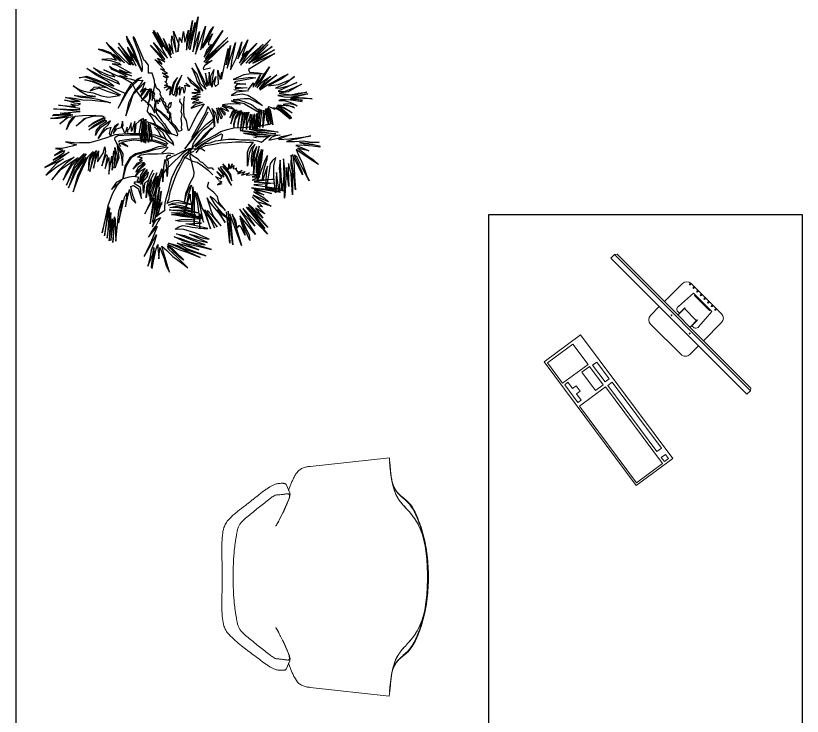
# Model space of a CAD drawing. Header units: inches. Extents: x 327481 to 195042051, y -335014 to 44773228.
# Drawn here: x 380376.9 to 380452.2, y -316703 to -316635.9 of the extents above; entities that cross this region are included whole.
import ezdxf

# ---------------------------------------------------------------- set-up
doc = ezdxf.new("R2010")
doc.units = ezdxf.units.IN
doc.header["$MEASUREMENT"] = 0
doc.layers.add('furniture', color=251, linetype='Continuous', lineweight=13)
doc.layers.add('WALL', color=12, linetype='Continuous', lineweight=30)
doc.layers.add('SITE', color=85, linetype='Continuous')

# ---------------------------------------------------------------- blocks, each defined once
blk = doc.blocks.new('A1')
at = {"layer": 'SITE'}
for p, q in [((1141.83, 107.87), (1150.1, 140.59)), ((1150.1, 140.59), (1144.97, 105.96)), ((1138.73, 107.64), (1144.75, 136.95)), ((1144.75, 136.95), (1140.77, 109.23)), ((1140.77, 109.23), (1147.29, 135.1)), ((1147.29, 135.1), (1141.83, 107.87)), ((1119.84, 99.9), (1105.32, 125.5)), ((1105.32, 125.5), (1115.15, 110.5)), ((1115.15, 110.5), (1106.14, 127.23)), ((1106.14, 127.23), (1119.32, 106.93)), ((1119.32, 106.93), (1109.58, 125.28)), ((1109.58, 125.28), (1123.69, 99.96)), ((1127.91, 112.02), (1125.98, 126.35)), ((1125.98, 126.35), (1131.12, 113.16)), ((1134.14, 115.25), (1135.76, 126.08)), ((1135.76, 126.08), (1136.93, 115.52)), ((1136.93, 115.52), (1140.52, 127.35)), ((1140.52, 127.35), (1138.52, 113.49)), ((1144.97, 105.96), (1151.4, 126.02)), ((1147.47, 103.81), (1157.58, 131.4)), ((1151.4, 126.02), (1147.47, 103.81)), ((1157.58, 131.4), (1152.6, 108.1)), ((1152.6, 108.1), (1161.94, 126.89)), ((1165.48, 130.75), (1154.33, 109.72)), ((1156.02, 100.93), (1174.55, 127.19)), ((1174.55, 127.19), (1157.01, 98.97)), ((1161.94, 126.89), (1165.48, 130.75)), ((1123.69, 99.96), (1115.91, 119.3)), ((1115.91, 119.3), (1123.49, 103.36)), ((1123.78, 115.89), (1124.22, 121.97)), ((1124.22, 121.97), (1128.39, 105.83)), ((1130.24, 105.91), (1131.66, 120.14)), ((1131.66, 120.14), (1134.14, 115.25)), ((1154.33, 109.72), (1164.33, 123.84)), ((1179.53, 120.15), (1155.73, 96.06)), ((1155.73, 96.06), (1179.73, 116.75)), ((1157.01, 98.97), (1179.53, 120.15)), ((1179.73, 116.75), (1157.47, 95.24)), ((1164.33, 123.84), (1160.54, 115.41)), ((1117.19, 96.08), (1103.04, 112.64)), ((1103.04, 112.64), (1117.26, 98.47)), ((1117.26, 98.47), (1105.99, 115.34)), ((1105.99, 115.34), (1119.84, 99.9)), ((1123.49, 103.36), (1121.71, 114)), ((1121.71, 114), (1125.45, 104.35)), ((1125.45, 104.35), (1123.78, 115.89)), ((1128.39, 105.83), (1127.91, 112.02)), ((1131.12, 113.16), (1130.24, 105.91)), ((1138.52, 113.49), (1138.73, 107.64)), ((1163.34, 113.23), (1158.72, 107.96)), ((1160.54, 115.41), (1160.55, 112.95)), ((1160.55, 112.95), (1163.34, 113.23)), ((1158.72, 107.96), (1156.02, 100.93)), ((1117.11, 88.23), (1107.44, 98.57)), ((1107.44, 98.57), (1114.75, 93.97)), ((1114.75, 93.97), (1110, 99.79)), ((1110, 99.79), (1117.19, 96.08)), ((1164.19, 97.49), (1156.5, 92.29)), ((1157.47, 95.24), (1164.19, 97.49)), ((1119.95, 84.61), (1113.1, 89.37)), ((1113.1, 89.37), (1117.11, 88.23)), ((1156.5, 92.29), (1155, 90.02)), ((1155, 90.02), (1155.46, 88.74)), ((1155.46, 88.74), (1162.4, 90.35)), ((1120.82, 81.01), (1114.56, 85.26)), ((1114.56, 85.26), (1119.95, 84.61)), ((1119.59, 79.85), (1115.71, 82.07)), ((1115.71, 82.07), (1120.82, 81.01)), ((1118.74, 76.46), (1119.59, 79.85)), ((1116.69, 70.38), (1120.42, 72.32)), ((1122.09, 71.69), (1116.69, 70.38)), ((1116.97, 72.74), (1119.98, 74.12)), ((1120.42, 72.32), (1116.97, 72.74)), ((1119.98, 74.12), (1117.23, 76.64)), ((1117.23, 76.64), (1118.74, 76.46)), ((1118.58, 67.96), (1122.09, 71.69)), ((1123.36, 71.31), (1118.58, 67.96)), ((1180.32, -10.5), (1180.61, -4.68)), ((1180.61, -4.68), (1181.39, -9.73)), ((1181.39, -9.73), (1183.67, -4.66)), ((1183.67, -4.66), (1182.92, -8.81)), ((1182.92, -8.81), (1185.36, -6.34)), ((1185.36, -6.34), (1184.61, -9.57)), ((1184.61, -9.57), (1188.29, -8.94)), ((1188.29, -8.94), (1187.22, -10.02)), ((1187.22, -10.02), (1189.37, -12.77)), ((1189.37, -12.77), (1193.5, -11.06)), ((1193.5, -11.06), (1189.53, -14.45)), ((1189.53, -14.45), (1196.73, -12.12)), ((1196.73, -12.12), (1192.91, -15.97)), ((1192.91, -15.97), (1200.87, -13.49)), ((1200.87, -13.49), (1197.51, -15.95)), ((1197.51, -15.95), (1211.61, -14.67)), ((1211.61, -14.67), (1203.49, -17.62)), ((1203.49, -17.62), (1211, -17.43)), ((1211, -17.43), (1203.65, -20.84)), ((1203.65, -20.84), (1225.42, -19.83)), ((1225.42, -19.83), (1205.5, -22.36)), ((1205.5, -22.36), (1225.74, -23.82)), ((1231.38, -32.76), (1202.73, -28.35)), ((1202.73, -28.35), (1222.77, -34.08)), ((1225.74, -23.82), (1205.05, -25.28)), ((1205.05, -25.28), (1234.17, -29.52)), ((1222.77, -34.08), (1205.54, -30.27)), ((1205.54, -30.27), (1215.03, -35.4)), ((1210.92, -29.18), (1231.38, -32.76)), ((1235.03, -31.24), (1210.92, -29.18)), ((1234.17, -29.52), (1216.29, -28.08)), ((1216.29, -28.08), (1235.03, -31.24)), ((1203.41, -37.17), (1213.77, -47.03)), ((1208.59, -42.32), (1203.41, -37.17)), ((1219.78, -42.27), (1204.48, -35.66)), ((1204.48, -35.66), (1209.66, -39.09)), ((1215.03, -35.4), (1205.11, -32.43)), ((1205.11, -32.43), (1215.25, -38.2)), ((1215.25, -38.2), (1219.78, -42.27)), ((1199.56, -44.94), (1219, -67.68)), ((1204.3, -48.36), (1199.56, -44.94)), ((1213.77, -47.03), (1208.38, -45.98)), ((1208.38, -45.98), (1215.94, -53.91)), ((1222.16, -46.36), (1208.59, -42.32)), ((1209.66, -39.09), (1222.16, -46.36)), ((1181.59, -82.9), (1178.27, -52.12)), ((1184.39, -84.82), (1179.98, -51.26)), ((1179.98, -51.26), (1181.59, -82.9)), ((1193.01, -85.22), (1181.5, -54.05)), ((1181.5, -54.05), (1184.39, -84.82)), ((1206.29, -66.22), (1191.17, -49.49)), ((1191.17, -49.49), (1206.75, -74.4)), ((1218.59, -74.14), (1194.4, -48.83)), ((1194.4, -48.83), (1206.29, -66.22)), ((1215.99, -68.55), (1197.84, -47.53)), ((1197.84, -47.53), (1218.59, -74.14)), ((1219, -67.68), (1199.56, -47.52)), ((1199.56, -47.52), (1215.99, -68.55)), ((1214.02, -58.44), (1204.3, -48.36)), ((1215.94, -53.91), (1206.89, -48.35)), ((1206.89, -48.35), (1214.02, -58.44)), ((1183.65, -54.47), (1193.01, -85.22)), ((1187.55, -60.91), (1183.65, -54.47)), ((1188.86, -67.8), (1187.55, -60.91)), ((1206.75, -74.4), (1191.41, -56.16)), ((1191.41, -56.16), (1200.51, -75.07)), ((1201.39, -80.23), (1191.63, -58.53)), ((1191.63, -58.53), (1196.63, -75.09)), ((1190.36, -65.42), (1188.86, -67.8)), ((1192.3, -66.92), (1190.36, -65.42)), ((1196.63, -75.09), (1192.3, -66.92)), ((1200.51, -75.07), (1201.39, -80.23))]:
    blk.add_line(p, q, dxfattribs=at)
for points in [[(1094.09, 80.76), (1083.37, 73.43), (1077.83, 64.11), (1071.07, 50.37), (1076.67, 60.18), (1080.74, 67.14), (1084.96, 72.56), (1090.66, 77.62), (1095.46, 78.05), (1093.03, 73.44), (1086.73, 66.24), (1081.53, 55.53), (1078.63, 42.84), (1082.93, 54.51), (1085.95, 63.97), (1090.98, 69.11), (1097.42, 76.12), (1095.28, 69.61), (1092.87, 66.51), (1098.44, 70.58), (1094.62, 65.62), (1093.09, 61.41), (1099.28, 69.12), (1101.43, 68.69), (1096.41, 60.83), (1093.77, 57.26), (1099.89, 62.95), (1102.41, 69.76), (1102.13, 60.48), (1100.63, 53.71), (1103.13, 60.35), (1103.9, 66.69), (1103.89, 69.41), (1104.74, 65.24), (1104.71, 57.96), (1105.6, 65.3), (1107.37, 72.88), (1106.93, 77.67), (1104.78, 85.05), (1101.02, 84.83), (1101.07, 92.82), (1098.01, 97.2), (1096.76, 97.36), (1087.37, 120.04), (1086.04, 121.26), (1086.14, 119.45), (1087.92, 114.17), (1092.1, 104.15), (1094.32, 96.39), (1094.98, 91.34), (1095.05, 87.64), (1092.67, 92.36), (1089.57, 99.92), (1086.74, 107.87), (1083.64, 113.74), (1079.53, 121.63), (1079.89, 118.52), (1080.74, 115.88), (1083, 111.91), (1085.78, 106.93), (1087.47, 102.6), (1089.94, 97.76), (1084.3, 105.21), (1081.79, 108.89), (1080.3, 110.55), (1080.79, 108.49), (1082.59, 105.94), (1086.03, 101.2), (1090.08, 95.42), (1093.48, 88.57), (1094.56, 86.22)], [(1165.54, 88.43), (1163.03, 72.8), (1164.05, 71.14), (1164.94, 75.94), (1167.49, 81.76), (1165.97, 74.28), (1167.19, 71.68), (1170.28, 74.37), (1169.78, 87.92), (1172.04, 78.75), (1173.52, 85.93), (1173.28, 78.91), (1179.75, 109.39), (1177.77, 93.08), (1182.24, 112.15), (1178.91, 89.87), (1187.21, 115.23), (1183.08, 96.42), (1182.09, 88.26), (1187.76, 99.53), (1193.44, 116), (1189.53, 99), (1199.22, 118.06), (1193.6, 102.19), (1198.8, 107.07), (1193.72, 100.64), (1190.87, 94.86), (1198.2, 104.69), (1208.29, 114.5), (1199.04, 103.98), (1192.16, 92.86), (1202.29, 102.97), (1208.13, 108.08), (1214.34, 113.77), (1204.44, 103.01), (1197.29, 94.69), (1209.79, 106.66), (1221.62, 118.09), (1208.22, 103.78), (1200.35, 94.62), (1219.18, 113.18), (1206.83, 99.96), (1223.26, 111.45), (1213.09, 103.5), (1200.12, 95.26), (1225.62, 108.1), (1204.36, 94.75), (1226.08, 104.37), (1199.92, 88.54), (1200.84, 85.98), (1209.34, 85.25), (1217.16, 83.99), (1202.47, 84.25), (1195.29, 83.28), (1184.92, 78.72), (1201.76, 80.96), (1207.2, 80.3), (1187.76, 76.84), (1185.76, 75.55), (1197.25, 74.15), (1188.64, 73.97), (1186.46, 71.17), (1198.62, 70.31), (1186.88, 69.59)], [(1088.93, 91.87), (1081.59, 106.96), (1085.25, 97.56), (1071.4, 114.75), (1086.43, 92.83), (1071.11, 110.63), (1083.87, 93.36), (1081.91, 93.38), (1059.45, 115.33), (1063.56, 109.59), (1077.33, 95.25), (1066.54, 103.55), (1073.34, 96.61), (1064.11, 105.15), (1055.73, 108.14), (1051.43, 108.66), (1063.98, 104.08), (1069.52, 97.51), (1064.24, 99.03), (1054.99, 98.4), (1063.6, 97.36), (1072.03, 94.8), (1074.21, 93.01), (1069.53, 94.02), (1065.17, 94.11), (1069.83, 92.89), (1083.95, 85.06), (1079.22, 85.63), (1072.53, 88.19), (1078.87, 84.58), (1084.28, 82.4), (1079.11, 83.7), (1077.01, 84.6), (1070.04, 87.66), (1064.78, 89.86), (1062.79, 91.66), (1064.75, 89.02), (1067.15, 87.94), (1077.12, 83.36), (1079.6, 81.82), (1079.65, 81.17), (1076.42, 81.36), (1073.01, 82.17), (1071.7, 82.07), (1078.66, 79.99), (1083.12, 79.31), (1088.34, 77.84), (1091.1, 79.71), (1093.99, 80.52)], [(1165.58, 88.73), (1162.32, 82.08), (1162.11, 75.36), (1162.42, 72.87), (1160.94, 85.93), (1160.57, 72.79), (1157.43, 84.82), (1158.61, 71.8), (1153.28, 83.49), (1147.31, 94.94), (1151.74, 83.37), (1157.68, 69.16), (1152.48, 74.39), (1149.35, 83.96), (1143.97, 90.14), (1147.58, 82.03), (1149.38, 76.6), (1152.38, 71.03), (1154.66, 67.07), (1145.87, 75.5), (1139.81, 81.14), (1142.58, 76.2), (1147.92, 72.18), (1152.17, 66.76), (1146.65, 69.27), (1152.06, 65.85), (1144.05, 65.6), (1152.18, 64.31), (1144.48, 61.56), (1152.15, 61.55), (1148.87, 59.8), (1143.32, 59.56), (1150.87, 58.64), (1146.35, 56.74), (1144.65, 55.41), (1151.56, 56.72), (1154.25, 56.08), (1147.53, 53.84), (1143.42, 50.35), (1149.84, 52.64), (1156.22, 54.62), (1152.53, 49.55), (1149.86, 45.28), (1146.33, 38.96), (1143.89, 34.04), (1141.01, 27.96)], [(1079.22, 64.45), (1065.37, 70.37), (1055.75, 74.92), (1038.54, 81.08), (1032.7, 80.44), (1040.02, 82.09), (1048.79, 78.99), (1059.3, 74.83), (1066.78, 72.23), (1059.96, 77.46), (1049.46, 83.14), (1040.09, 89.7), (1047.1, 85.97), (1055.34, 81.24), (1065.85, 77.08), (1072.45, 74.25), (1070.88, 76.64), (1062.56, 80.7), (1054.49, 84.05), (1046.96, 90.39), (1052.81, 86.97), (1061.03, 83.43), (1067.9, 81.4), (1064.25, 84.9), (1056.88, 88.33), (1070.4, 82.46), (1076.08, 80.41), (1083.53, 76.12), (1085.56, 73.33), (1088.06, 68.79), (1094.35, 60.58), (1102.01, 53.89)], [(1199.58, 68.5), (1204.81, 75.39), (1204.6, 71.03), (1209.43, 79.84), (1211.74, 83.33), (1208.21, 74.98), (1206.84, 71.38), (1220.56, 91.34), (1208.31, 70.57), (1214.77, 77.31), (1221.94, 82.08), (1215.24, 76), (1210.4, 69.69), (1218.48, 76.86), (1227.74, 83.26), (1220.03, 76.67), (1211.98, 69.81), (1211.21, 68.65), (1218.69, 73.39), (1224.71, 76.42), (1234.5, 82.12), (1239.13, 84.07), (1232.23, 78.95), (1226.22, 75.92), (1219.81, 72.31), (1229.39, 73.65), (1241.31, 78.79), (1245.44, 81.73), (1236.38, 74.37), (1226.47, 70.25), (1231.84, 70.53), (1240.6, 72.92), (1247.54, 75.84), (1229.22, 67.09), (1235.48, 66.96), (1245.36, 70.77), (1252.34, 74), (1239.19, 66.5), (1230.23, 65.09), (1241.67, 63.69), (1249.08, 65.3), (1257.66, 66.14), (1246, 63.17), (1229, 62.73), (1235.47, 61.67), (1238.24, 61.33), (1242.35, 61.56), (1249.03, 62.74), (1256.6, 64.54), (1258.66, 64.38), (1253.63, 63.27), (1248.47, 61.9), (1242.01, 60.96), (1249.91, 61), (1255.2, 60.54), (1260.92, 59.84), (1262.71, 59.62), (1254.39, 59.82), (1247.46, 60.3), (1241.63, 60.1), (1247.25, 59.33), (1253.21, 58.33), (1245.13, 59.04), (1241.18, 59.34), (1246.73, 58.03), (1252.85, 56.83), (1246.22, 57.55), (1241.57, 58.12), (1236.39, 58.75), (1231.39, 58.72), (1230.02, 57.89), (1236.08, 57.7), (1240.63, 56.33), (1243.12, 55.21), (1246.22, 53.83), (1248.06, 52.52), (1244.07, 54), (1239.8, 54.71), (1235.95, 54.45), (1234.08, 53.95), (1238.27, 53.35), (1240.73, 52.69), (1243.54, 51.89), (1245.32, 50.86), (1240.77, 52.23), (1237.19, 52.67), (1232.43, 53.06), (1229.19, 53.28), (1228.43, 53.01), (1231.81, 52.41), (1235.33, 50.81), (1237.12, 49.86), (1238.43, 48.71), (1239.99, 48.06)], [(1102.36, 34.72), (1103.96, 26.04), (1104.5, 19.61), (1103.05, 25.09), (1101.18, 35.93), (1100.34, 33.38), (1102.01, 23.09), (1101.18, 16.3), (1100.01, 24.13), (1098.79, 35.95), (1098.68, 39.41), (1097.81, 27.85), (1098.81, 22.95), (1098.21, 15.87), (1097.69, 24.68), (1097.25, 38.53), (1095.64, 40.58), (1096.55, 32.78), (1096.38, 24.84), (1096.96, 16.55), (1094.99, 19.97), (1095.89, 25.16), (1095.32, 37.96), (1094.18, 28.56), (1094.09, 16.9), (1092.35, 26.66), (1094.47, 39.66), (1091.5, 37.1), (1088.54, 34.55), (1088, 27.98), (1087.46, 23.54), (1087.55, 37.32), (1084.21, 27.38), (1083.92, 35.9), (1082.15, 30.02), (1080.35, 28.38), (1080.36, 26.26), (1079.95, 31.61), (1078.92, 27.49), (1077.62, 25.53), (1075.61, 30.81), (1076.25, 33.92), (1075.62, 37.44), (1073.78, 31.04), (1069.34, 29.46), (1067.74, 27.26), (1066.44, 25.3), (1068.51, 31.41), (1071.57, 34.75), (1068.04, 32.44), (1064.87, 27.24), (1063.53, 23.17), (1062.77, 25.3), (1064.09, 30.56), (1064.19, 31.39), (1059.95, 30.04), (1057.69, 28.12), (1054.57, 24.77), (1051.33, 20.42), (1057.82, 30.64), (1061.28, 33.94), (1063.6, 37.73), (1057.69, 33.7), (1053.23, 30.52), (1050.86, 27.76), (1048.65, 23.46), (1049.96, 28.72), (1053.95, 33.65), (1059.87, 37.67), (1058.74, 38.15), (1051.47, 34.12), (1042.39, 29.13), (1047.3, 33.27), (1054.42, 37.49), (1057.8, 38.77), (1058.21, 40.75), (1048.67, 36.16), (1041.77, 32.42), (1047.37, 36.65), (1057.6, 41.34), (1055.72, 42.58), (1046.56, 42.51), (1038.8, 40.07), (1029.75, 32.53), (1037.78, 40.02), (1049, 43.06), (1036.08, 42.77), (1028.53, 41.99), (1023.56, 35.99), (1020.04, 29.31), (1022.77, 36.43), (1027.15, 41.82), (1021.83, 41.28), (1013.61, 35), (1021.18, 41.53), (1011.88, 40.29), (1004.41, 40.18), (1026.56, 43.93), (1006.41, 42.65), (1007.61, 44.2), (1024.28, 44.71), (1013.87, 45.47), (1033.73, 47.12), (1007.28, 49.83), (1032.95, 49.08), (1033.43, 50.2), (1012.11, 53.3), (1029.22, 51.9), (1025.97, 52.97), (1024.42, 54.18), (1031.26, 53.35), (1033.97, 54.71), (1027.96, 55.44), (1021.78, 57.55), (1018.14, 58.33), (1025.66, 57.41), (1030.71, 57.14), (1033.76, 57.11), (1026.53, 59), (1019.3, 60.9), (1024.85, 60.56), (1029.34, 59.85), (1036.32, 58.66), (1045.44, 58.4), (1053.94, 57.19), (1060.14, 56.61), (1063.58, 55.68), (1051.59, 58.83), (1043.3, 60.35), (1034.58, 61.07), (1028.02, 62.89), (1036.06, 62.08), (1042.96, 61.74), (1048.93, 62.03), (1040.58, 63.05), (1034.22, 66.53), (1026.65, 72.54), (1033.26, 68.34), (1037.35, 67.17), (1042.14, 66.08), (1046.48, 65.55), (1054.77, 62.68), (1061.71, 61.16), (1072.41, 62.74), (1059.58, 67.34), (1052.47, 70.24), (1047.91, 68.93), (1043.3, 67.29), (1047.34, 71.2), (1055.33, 71.42), (1059.34, 70.93), (1052.21, 73.66), (1045.77, 76.48), (1038.21, 78.41), (1046.86, 77.02), (1058.1, 71.93), (1073.51, 63.45)], [(1137.32, 69.4), (1136.37, 65.15), (1135.28, 70.52), (1133.53, 70.51), (1131.75, 63.09), (1132.05, 69.16), (1131.94, 71.8), (1129.82, 68.78), (1129.22, 63.83), (1128.12, 62), (1129.86, 72.7), (1132.26, 78.09), (1133.97, 83.12), (1128.86, 73.48), (1126.05, 62.91), (1124.48, 64.41), (1126.52, 73.98), (1129.94, 80.55), (1125.87, 75.81), (1122.15, 63.16), (1123.36, 71.31)], [(1122.69, 56.11), (1121.27, 54.36), (1120.65, 52.62), (1119.86, 51.1), (1118.55, 51.97), (1118.12, 55.05), (1117.44, 56.14), (1115.75, 57.16), (1116.09, 59.13), (1114.29, 60.97), (1112.82, 63.77), (1113.06, 65.76), (1112.08, 67.7), (1109.16, 70.27), (1107.83, 74.27)], [(1137.8, 69.73), (1137, 73.2), (1142.03, 71.67), (1138.09, 74.6)], [(1102.23, 53.87), (1104.17, 51.69), (1105.93, 48.04), (1106.98, 45.8), (1107.24, 45.77), (1107.57, 46.34), (1107.87, 48.07), (1107.05, 50.02), (1107.45, 53.32), (1107.94, 56.61), (1107.33, 57.39), (1107.3, 59.33), (1106.32, 59.98), (1106.62, 62.41), (1107.16, 63.93)], [(1107.28, 63.94), (1106.57, 66.45)], [(1185.56, 68.83), (1193.12, 67.91), (1199.8, 67.4), (1187.98, 66.08), (1182.67, 62.74), (1193.62, 64.48), (1199.29, 63.17), (1205.88, 59.31), (1213.72, 53.14), (1201, 59.59), (1195.49, 59.65), (1184.91, 58.49), (1189.22, 58.58), (1195.46, 56.9), (1202.79, 54.16), (1211.43, 46.98), (1210.11, 46.22), (1198.38, 53.17), (1195.5, 54.75), (1182.65, 57.53), (1191.76, 54.28), (1182.62, 54.78), (1176.69, 53.97), (1174.2, 53.66), (1182.86, 51.68), (1185.93, 49.17), (1173.75, 52.49), (1177.5, 50.5), (1180.15, 47.11), (1172.32, 50.82), (1176.64, 46), (1176.65, 43.55), (1172.93, 48.29), (1169.56, 50.85), (1173.75, 42.37), (1173.08, 39.39), (1171.02, 45.15), (1168.28, 50.39), (1169.97, 41.6), (1169.54, 35.52), (1167.69, 45.56), (1163.63, 50.04), (1166.15, 42.99), (1166.34, 31.93), (1164.87, 42.53), (1161.45, 49.69), (1159.89, 52.03), (1157.3, 45.9), (1143.52, 20.91)], [(1108.69, 56.96), (1108.23, 53.23), (1108.12, 51.57), (1108.85, 50.33), (1108.65, 48.68), (1108.67, 45.95), (1109.9, 43.68), (1111.73, 41.34), (1113.91, 38.26), (1116.85, 34.9), (1119.21, 31.09), (1120.37, 29.72), (1123.02, 26.14), (1124.21, 25.02), (1125.21, 24.55), (1128.67, 23.25), (1129.8, 23.11), (1130.2, 24.29), (1129.3, 27.05), (1127.62, 30.6), (1126.05, 32.2), (1122.19, 36.72), (1116, 43.12), (1112.93, 46.13), (1109.2, 48.88)], [(1108.56, 57.02), (1109.75, 58.49), (1109.88, 57.06), (1110.59, 54.65), (1110.62, 58.18), (1111.54, 58.27), (1112.25, 56.67), (1112.47, 58.46), (1112.83, 60.54), (1114.42, 57.82), (1115.08, 56.63), (1116.12, 54.39), (1117.28, 52.33), (1117.95, 50.33), (1119.75, 48.49), (1119.49, 46.4), (1120.91, 45.63), (1122.05, 44.98), (1122.04, 42.46), (1121.69, 38.77)], [(1123.25, 41.61), (1123.27, 45.04), (1122.19, 46.18), (1120.83, 47.45), (1120.65, 49.29), (1121.68, 51.08), (1123.12, 52.12), (1123.46, 54.1), (1123.82, 56.27)], [(1123.2, 41.51), (1123.24, 39.67), (1123.57, 38.06), (1124.31, 36.22), (1127.17, 33.17), (1129.02, 30.41), (1130.88, 27.74), (1132.15, 28.11), (1134.49, 28.7), (1133.86, 30.7), (1134.06, 35.21), (1133.42, 40.01), (1134.27, 44.09), (1133.53, 46.63), (1134.05, 50.23), (1134.32, 53.87), (1132.09, 57.11), (1132.47, 59.51)], [(1140.59, 27.96), (1139.58, 32.23), (1138.53, 38.03), (1136.42, 42.22), (1136.08, 48.37), (1136.11, 55.79), (1136.86, 62.03)], [(1102.59, 45.3), (1107.56, 42.58), (1109.86, 39.64), (1114.09, 35.15), (1118.43, 29.32), (1121.28, 26.59), (1122.1, 24.63), (1113.81, 30.68), (1107.89, 34.31), (1102.78, 36), (1108.21, 34.81), (1104.27, 41.65), (1100.13, 46.93), (1100.26, 47.97), (1101.48, 53.66)], [(1109.22, 49.76), (1111.44, 48.43), (1113.86, 46.55), (1115.45, 45.12), (1117.94, 43.14), (1118.77, 41.99), (1121.85, 38.97)], [(1185.72, 49.54), (1183.56, 46.04), (1181.39, 40.98), (1184.5, 45.83), (1186.75, 48.45), (1188.7, 48.6), (1186.76, 46.9), (1184.19, 42.48), (1182.49, 34.86), (1184.61, 41.17), (1186.24, 44.26), (1189.53, 47.44), (1191.46, 47.39), (1189.34, 45.91), (1186.72, 41.01), (1185.15, 34.53), (1185.49, 31.69), (1187.2, 39.41), (1188.93, 42.48), (1191.03, 46.29), (1192.79, 48.01), (1190.66, 43.24), (1189.25, 34.81), (1189.37, 31.03), (1190.44, 37.47), (1191.85, 43.48), (1194.01, 46.89), (1193.31, 41.95), (1192.6, 36.14), (1191.99, 31.09), (1191.87, 28.5), (1193.42, 34.88), (1194.02, 39.06), (1194.68, 42.85), (1195.48, 46.23), (1196.32, 46.03), (1195.4, 38.41), (1194.79, 35.01), (1193.97, 28.24), (1195.75, 34.98), (1197.02, 40.63), (1197.91, 46.32), (1197.62, 39.2), (1199.07, 44.73), (1200.25, 46.52), (1200.36, 45.83)], [(1213.05, 48.34), (1212.36, 44.27), (1211.69, 38.75), (1211.07, 31.29), (1210.55, 38.11), (1211.12, 44.42), (1211.96, 48.96), (1210.4, 42.48), (1209.31, 35.08), (1208.16, 29.61), (1208.81, 38.13), (1209.32, 42.32), (1209.95, 45.92), (1210.41, 49.73), (1208.1, 38.7), (1207.42, 33.08), (1207.23, 29.14), (1207.94, 42.97), (1208, 45), (1206.38, 36.49), (1205.8, 30.09), (1205.91, 39.74), (1206.3, 42.98), (1206.04, 43.98), (1205.27, 44.07), (1204.38, 39.93), (1203.77, 33.33), (1204.34, 30.07), (1203.51, 40.71), (1203.16, 44.23), (1202.47, 36.97), (1201.21, 29.78), (1201.65, 35.72), (1201.76, 44.6), (1200.12, 39.09), (1198.69, 35.3), (1197.95, 29.21), (1197.8, 36.67), (1198.95, 41.36), (1200.34, 45.64)], [(1239.91, 48.17), (1243.04, 45.61), (1238.3, 48.36), (1233.11, 51.17), (1227.99, 52.33), (1232.1, 50.38), (1237.89, 45.78), (1240.62, 42.82), (1242.3, 40.26), (1237.19, 45.23), (1233.05, 48.46), (1227.12, 51.17), (1231.57, 48.27), (1239.07, 42.01), (1241.21, 39.49), (1236.06, 43.38), (1231.23, 47.68), (1226.81, 50.12), (1224.7, 50.65), (1226.15, 49.2), (1220.99, 51.46), (1219.38, 51.66), (1219.28, 50.86), (1220.33, 49.82), (1221.25, 48.44), (1222.4, 43.68), (1223.94, 33.97), (1221.83, 43.47), (1218.86, 50.36), (1220.35, 44.74), (1221.79, 36.41), (1221.91, 34.49), (1220.94, 38.42), (1219.62, 44.74), (1217.93, 50.2), (1217.99, 45.48), (1218.96, 40.74), (1219.21, 36.9), (1219.61, 34.95), (1217.91, 38.88), (1217.22, 45.85), (1216.98, 49.87), (1216.25, 48.32), (1215.8, 44.66), (1215.19, 38.84), (1214.08, 31.4), (1214.32, 38.14), (1214.58, 45.07), (1215.17, 48.28)], [(1159.83, 46.51), (1149.62, 28.14), (1136.99, 10.05), (1150.38, 26.82), (1158.36, 34.43), (1165.52, 40.3)], [(1126.32, 13.51), (1125.66, 16.77), (1122.44, 20.87), (1118.37, 26.67), (1106.51, 33.95), (1099.97, 36.87)], [(1107.08, 32.03), (1110.55, 27.89), (1112.69, 23.65), (1116.1, 21.11)], [(1165.49, 37.55), (1159.96, 32.4), (1155.21, 28.68), (1151.29, 24.25), (1147.65, 19.49), (1145.04, 14.87), (1144.11, 10.54), (1147.43, 14.58), (1154.08, 21.05), (1158.32, 25.99), (1163.36, 30.83)], [(1165.68, 31.56), (1160.19, 26.37), (1155.97, 21.63), (1149.97, 15.49), (1147.14, 12.19), (1154, 17.02), (1166.52, 23.58), (1172.64, 27.28), (1178.75, 29.36), (1185.42, 30.98), (1193.36, 31.42), (1202.92, 31.88), (1221.24, 34.5), (1203.42, 31.01), (1225.05, 27.57), (1229.18, 26.66), (1211, 28.47), (1200.61, 29.53), (1213.45, 26.96), (1226.77, 25.14), (1212.3, 25.89), (1205.13, 26.76), (1191.58, 28.41), (1208.4, 25.35), (1221.95, 23.7), (1220.68, 23.25), (1206.23, 24.2), (1195.08, 25.56), (1214.68, 22.16), (1219.36, 22.4), (1206.54, 21.74), (1207.51, 21.42), (1204.72, 21.76)], [(1125.39, 14.46), (1116.99, 20.36), (1107.64, 23.61), (1096.36, 24.98), (1084.91, 24.89), (1079.82, 24.88), (1067.85, 24), (1060.73, 21.27), (1052.39, 18.9), (1042.75, 16.26), (1032.99, 16.17), (1029.96, 15.7), (1019.1, 17.02), (1030.18, 13.98), (1025.8, 12.81), (1015.76, 10.44), (1009.39, 10.36), (1016.68, 9.27), (1008.35, 3.5), (1018.06, 8.46), (1017.1, 5.82), (1006.95, -0.99), (1022.76, 7.04), (1013.94, 0.7), (998.86, -8.26), (1017.07, 0.32), (1010.36, -4.37), (999.62, -15.98), (1010.18, -7.52), (1019.32, -2.07), (1027.66, 2), (1019.93, -4.05), (1012.49, -11.19), (1005.84, -20.55), (1014.99, -9.8), (1023.35, -3.83), (1031.65, 1.73), (1024.92, -4.87), (1020.14, -12.76), (1017.04, -20.85), (1025.6, -6.22), (1037.64, 5.66), (1028.16, -6.11), (1020.06, -25.66), (1027.99, -9.26), (1039.7, 5.19), (1027.76, -12.84), (1022.07, -28.24), (1030.03, -11.63), (1039.69, 1.6), (1031.12, -16.63), (1026.86, -32.42), (1032.81, -16.63), (1041.25, 2.25), (1046.35, 7.56), (1042.56, 0.82), (1041.9, -4.6), (1041.95, -11.17), (1043.69, -0.37), (1047.58, 7.2), (1045.57, -0.6), (1043.08, -12.37), (1046.95, 0.29), (1049.43, 8.46), (1048.21, -1.56), (1046.88, -9.02), (1049.25, 0.01), (1051.93, 8.15), (1050.85, -2.51), (1056.32, 5.92), (1058.15, 12.27), (1058.62, 7.34), (1055.01, -6.62), (1059.33, 4.5), (1060.2, 2.91), (1058.31, -9.14), (1061.95, 1.64), (1062.24, -6.44), (1062.06, -14.89), (1064.87, 2.98), (1065.3, -10.84), (1066.78, 8.25), (1067.94, 3.88), (1067.02, -8.93), (1069.02, 0.57), (1068.02, 11.49), (1070.48, 2.09), (1068.35, -8.46), (1072.12, 1.67), (1070.57, 13.3), (1074.13, 4.18), (1075.62, -6.16), (1076.16, 5.21), (1069.44, 16.19), (1067.76, 19.78), (1068.22, 21.84), (1070.93, 23.21), (1083.11, 24.05), (1093.71, 24.04), (1105.61, 22.59), (1113.11, 19.77), (1117.89, 17.28), (1119.78, 15.36), (1119.68, 14.52), (1115.6, 15.87), (1107.84, 18.29), (1099.51, 19.52), (1091.74, 20.04), (1084.51, 19.86), (1072.85, 18.1), (1071.47, 17.21)], [(1119.21, 18.35), (1115.37, 25.98), (1109.6, 30.92)], [(1147.92, 10.28), (1153.04, 14.1), (1162.18, 19.46), (1169.29, 23.04), (1173.39, 25.17), (1174.27, 24.05), (1173.06, 19.14)], [(1200.95, 18.98), (1205.33, 18.65), (1208.7, 17.99), (1212.74, 16.76), (1216.89, 20.44), (1219.31, 22.12), (1221.73, 23.79), (1227.43, 24.09), (1231.31, 23.61), (1226.55, 22.96), (1222.95, 21.68), (1220.14, 18.82), (1224.2, 19.8), (1229.23, 20.67), (1232.38, 22.25), (1235.68, 23.08), (1242.26, 24.5), (1234.23, 21.29), (1229.57, 19.39), (1240.25, 20.07), (1248.74, 21), (1256.26, 22.06), (1261.53, 22.89), (1247.59, 19.66), (1244.59, 19.29), (1237.46, 17.45), (1245.84, 17.42), (1253.81, 18.17), (1262.04, 16.92), (1269.65, 16.73), (1257.19, 15.54), (1250.39, 16.37), (1255.16, 15.05), (1263.96, 14.47), (1269.72, 13.28), (1270.79, 11.92), (1263.51, 12.8), (1250.82, 13.85), (1246.61, 13.63), (1249.68, 12.52), (1254.6, 10.44), (1259.52, 8.37), (1252.32, 9.98), (1248.74, 10.91), (1257.96, 3.63), (1264.1, -0.56), (1269.18, -5.36), (1261.88, -0.54), (1251.82, 5.86), (1246.83, 9.42), (1249.53, 3.18), (1253.31, -4.17), (1257.33, -15.74), (1259.83, -21.46), (1252.81, -8.3), (1247.68, 2.17), (1244.94, 3.98), (1248.3, -2.82), (1252.55, -12.45), (1253.41, -15.51), (1243.27, 4.43), (1244.6, -2.87), (1245.01, -7.59), (1245.32, -17.23), (1246.45, -30.17), (1243.34, -7.15), (1242.21, 3.82), (1241.82, -5.48), (1242.96, -12.27), (1243.38, -35.21), (1241.97, -14.36), (1239.51, -4.22), (1239.2, -10.83), (1239.71, -26.89), (1237.52, -8.41), (1236.92, -17.44), (1236.15, -31.87), (1235.56, -38.69), (1235.32, -22.42), (1235.7, -9.17), (1234.4, 0.34), (1234.36, -6.05), (1234.82, -16.45), (1233.26, -31.28), (1232.18, -15.88), (1231.03, -0.97), (1230.27, -9.25), (1230.78, -15.22), (1231.01, -21.4), (1230.11, -32.86), (1228.61, -20.86), (1227.56, -13.35), (1227.25, -19.96), (1227.33, -27.35), (1226.59, -33.42), (1224.78, -17.94), (1224.93, -6.63), (1226.9, 1.5), (1223.6, -1.3), (1221.22, -4.7), (1220.66, -9.31), (1220.1, -13.92), (1217.98, -25.23), (1217.02, -29.05), (1217.82, -14.38), (1218.71, -7.1), (1216.48, -13.23), (1213.75, -21.52), (1214.06, -14.91), (1215.98, -7.26), (1218.32, -0.16), (1218.79, 3.72), (1215.96, -1.35), (1212.53, -11.28), (1208.57, -21.62), (1211.5, -9.67), (1213.05, -1), (1214.04, 9.22), (1212.06, 3.06), (1211.09, -4.95), (1210.35, -11.01), (1207.98, -18.35), (1210.3, -5.34), (1212.61, 9.64), (1209.73, 2.11), (1208.7, -6.38), (1207.78, -13.9), (1208.15, 1.32), (1210.07, 8.96), (1210.3, 12.88), (1206.4, -0.93), (1205.67, -8.96), (1204.93, -15.03), (1205.78, 4.07), (1208.05, 12.66), (1204.89, 6.89), (1204.3, 2.04), (1203.15, -7.43), (1202.94, 0.97), (1204.06, 10.19), (1206.35, 14.83), (1202.96, 11.31), (1200.55, 5.69), (1199.91, 0.35), (1199.02, -6.92), (1198.97, 6.87), (1200.48, 11.12), (1203.98, 15.61), (1204.83, 16.5), (1201.03, 16.35)], [(1073.86, 12.47), (1072.08, 15.23), (1072.81, 15.99), (1080.65, 12.5), (1074.37, 16.65), (1078.75, 17.81), (1086.52, 18.98), (1092.81, 18.43), (1099.75, 18.01), (1104.63, 18.05), (1111.37, 15.96), (1114.85, 14.9), (1116.86, 14.02), (1118.87, 13.14), (1110.68, 12.02), (1102.26, 9.02), (1093.48, 6.49), (1088.24, 5.22), (1082.67, 1.24), (1077.84, -7.07), (1076.71, -12.86), (1075.43, -19.9), (1069.1, -23.16), (1064.46, -30), (1068.26, -26.66), (1074.91, -20.69), (1069.98, -26.44), (1065.15, -34.75), (1061.01, -46.27), (1055.24, -72.74), (1061.78, -46.93), (1058.92, -65.83), (1057.7, -75.87), (1062.76, -48.18), (1061.56, -62.75), (1060.25, -78.16), (1063.93, -52.57), (1063.11, -66.34), (1062.21, -80.66), (1065.14, -58.94), (1064.85, -65.98), (1063.96, -80.31), (1067.64, -56.98), (1065.98, -82.25), (1068.28, -58.76), (1068.68, -74.09), (1068.95, -81.2), (1071.77, -50.97), (1075.02, -40.61), (1071.68, -63.42), (1077.31, -38.06), (1079.87, -33.28), (1078.49, -46.98), (1082.55, -29.93), (1083.4, -34.56), (1084.78, -39.54), (1088.56, -43.39), (1085.53, -35.67), (1083.76, -26.96), (1086.41, -26.15), (1090.88, -28.96), (1094.19, -38.98), (1093.25, -28.11), (1086.92, -24.23), (1088.31, -22.13), (1092.4, -23.48), (1090.43, -20.98), (1091.61, -18.29), (1086.65, -17.12), (1082.02, -17.97), (1076.16, -19.53), (1077.82, -12.93), (1079.05, -7.42), (1081.96, -2.12), (1084.74, 2.07), (1090.11, 4.86), (1100.87, 7.7), (1106.9, 9.53), (1114.88, 11.27), (1119.07, 12.2), (1120.17, 11.38), (1115.91, 7.38), (1114.21, 5.78)], [(1146.53, 8.83), (1155.77, 14.98), (1161.99, 16.25), (1167.46, 18.01), (1179.81, 19.74), (1187.08, 19.66), (1193.08, 19.13), (1200.95, 18.98)], [(1148.23, 6.2), (1151.6, 10.64), (1157.6, 13.35), (1165.66, 14.79), (1172.28, 16.01), (1179.62, 16.53), (1187.36, 17), (1193.46, 17.27), (1197.25, 16.81), (1201.03, 16.35)], [(1116.63, -1.86), (1123.19, 1.87), (1128.95, 4.52), (1136.58, 8.48), (1140.55, 10.23), (1133.94, 5.07), (1124.02, -5), (1118.7, -9.77), (1114.92, -15.02), (1111.43, -20.92), (1108.69, -28.39), (1105.48, -37.4), (1097.63, -54.16), (1106.16, -38.14), (1103.15, -59.82), (1102.82, -64.04), (1106.38, -46.12), (1108.39, -35.88), (1107.11, -48.9), (1104.98, -62.18), (1108.47, -48.12), (1109.73, -41.01), (1112.1, -27.56), (1110.12, -44.54), (1107.75, -57.98), (1108.56, -56.9), (1111.86, -42.81), (1113.81, -31.74), (1111.34, -51.48), (1109.75, -55.89), (1114.12, -43.82), (1114.14, -44.84), (1114.63, -42.07)], [(1143.94, 9.83), (1135.37, 2.78), (1132.35, -2.8), (1129.07, -7.52), (1123.82, -18.83), (1121.78, -25.8), (1120.53, -31.7), (1118.38, -39.27)], [(1141.76, 11), (1142.68, 8.37), (1142.12, 2.77), (1143.17, -1.55), (1144.47, -7.15), (1146.06, -13), (1145.55, -17.31), (1141.19, -25.2), (1139.54, -29.6), (1138.09, -32.84), (1137.51, -36.31), (1137.08, -39.9), (1136.34, -43.23), (1138.33, -35.96), (1140.93, -29.2), (1143.49, -25.58), (1142.39, -29.66), (1140.44, -35.65), (1139.15, -42.72), (1137.46, -48.41), (1136.09, -52.79), (1136.4, -54.9), (1140.43, -40.91), (1142.2, -34.51), (1142.28, -39.06), (1143.73, -44.97), (1143.66, -52.29), (1144.38, -56.47), (1144.84, -41.16), (1144.92, -27.42), (1145.81, -40.31), (1146.38, -65.56), (1146.93, -31.75), (1149.54, -43.74), (1151.13, -57.48), (1151.78, -68.98), (1152.15, -54.06), (1155.36, -62.28), (1152.13, -45.72), (1148.86, -33.39), (1154.18, -48.89), (1156.68, -52.93), (1162.44, -69.03), (1156.85, -50.22), (1159.73, -55.77), (1162.94, -60.65), (1166.46, -67.94), (1162.79, -58.86), (1169.07, -66.84), (1159.8, -53.45), (1159.33, -50.67), (1163.67, -55.33), (1168.22, -60.87), (1172.86, -66.02), (1165.42, -56.34), (1163.25, -51.64), (1161.16, -44.61), (1159.11, -38.1), (1161.1, -42.18), (1166.35, -48.57), (1170.72, -53.48), (1176.82, -62.5), (1169.26, -49.62), (1173.6, -54.28), (1181.66, -60.45), (1173.92, -53.36), (1166.84, -44.93), (1162.07, -36.58), (1165.22, -39.03), (1170.37, -44.14), (1177.05, -50.8), (1170.76, -42.57), (1169.3, -37.04), (1165.64, -32.96), (1160.84, -29.11), (1159.39, -26.91), (1160.7, -22.31)], [(1156.88, 7.91), (1155.41, 9.01), (1153.93, 9.74), (1152.03, 10.28), (1147.86, 9.9), (1144.55, 10.13), (1141.3, 10.3), (1140.81, 9.07), (1139.84, 6.86), (1141.8, 6.13), (1145.25, 3.2), (1149.42, 0.77), (1152.13, -2.41), (1154.59, -3.38), (1157.11, -6.01), (1159.82, -8.45), (1163.74, -8.68), (1165.4, -10.45)], [(1100.39, -21.21), (1097.3, -24.19), (1096.36, -33.72), (1095.62, -22.52), (1100.28, -17), (1101.19, -12.92), (1096.84, -17.63), (1093.43, -24.97), (1095.29, -18.28), (1100.1, -11.53), (1099.43, -10.19), (1096.19, -14.41), (1094.29, -17.95), (1092.44, -22.76), (1093.69, -15.99), (1097.85, -9.37), (1092.92, -11.91), (1088.34, -16.81), (1091.99, -10.96), (1097.71, -5.37), (1098.01, -4.57), (1093.84, -7.83), (1088.61, -12.86), (1091.36, -7.53), (1097.1, -3.41), (1091.94, -4.46), (1088.21, -7.57), (1086.02, -10.03), (1090.31, -4.05), (1095.26, -1.3), (1091.93, -1.1), (1094.94, 1.26), (1090.42, 2.02), (1093.82, 4.12), (1100.46, 5.2), (1104.65, 5.11), (1109.89, 5.1), (1116.24, 5.59), (1121.36, 6.22), (1126.48, 5.18)], [(1123.12, 3.49), (1119.97, 3.46), (1118.74, 1.93), (1120.51, -2.48), (1120.22, -8.32), (1119.58, -17.04), (1119.19, -9.87), (1118.75, -3.11), (1117.19, -0.4), (1115.85, -7.99), (1115.15, -22.38), (1115.16, -10.22), (1112.81, -19.16), (1110.93, -27.73), (1111.21, -18.54), (1114.18, -9.68), (1110.54, -18.88), (1109.64, -26.32), (1107.86, -37.42), (1107.34, -34.84), (1108.96, -24.98), (1109.96, -16.71), (1107.63, -22.09), (1107.1, -26.43), (1104.44, -34.49), (1102.84, -40.8), (1103.28, -33.72), (1105.94, -25.66), (1109.31, -13.49), (1104.67, -24.04), (1102.18, -30.65), (1102.05, -36.93), (1101.16, -32.2), (1104.52, -20.03)], [(1145.96, 7.44), (1140.74, 5.51), (1136.4, 0.56), (1132.67, -6.73), (1129.58, -12.71), (1126.95, -19.58), (1124.24, -26.85), (1122.21, -32.61), (1121.55, -36.36), (1120.88, -40.12)], [(1135.51, 2.51), (1139.51, 0.68), (1144.73, -2.06), (1149.33, -2.96), (1154.4, -6.46), (1160.24, -11.04), (1164.7, -15.47)], [(1170.23, -20.35), (1167.46, -16.99), (1172.37, -19.42), (1173.44, -18.04), (1168.67, -12.08), (1173.28, -16.05), (1175.43, -17.57), (1174.35, -14.05), (1170.81, -10.54), (1170.04, -8.55), (1177.42, -16.49), (1180.2, -21.69), (1183.13, -26.13), (1178.65, -16.18), (1172.03, -7.47), (1174.18, -7.15), (1180.48, -14.64), (1183.57, -21.37), (1182.33, -15.25), (1174.63, -4.55), (1180.32, -10.5)], [(1106.34, -13.76), (1102.67, -21.49), (1100.08, -28.93), (1098.75, -38.2), (1099.59, -27.82), (1102.55, -17.28), (1105.89, -10.56)], [(1170.2, -20.94), (1173.44, -22.43), (1169.14, -25.47), (1173.87, -24.16)], [(1118.38, -39.27), (1117.43, -43.56), (1117.07, -46.98), (1117.07, -51.2), (1112.35, -54.09), (1110.04, -55.92), (1107.73, -57.75), (1105.79, -63.12), (1105.11, -66.97), (1107.12, -62.61), (1109.4, -59.53), (1112.96, -57.67), (1110.83, -61.27), (1108.54, -65.84), (1106.1, -68.39), (1104.35, -71.31), (1101.08, -77.19), (1106.49, -70.44), (1109.66, -66.53), (1105.91, -76.55), (1102.54, -84.4), (1099.34, -91.29), (1097, -96.09), (1104.15, -83.69), (1105.38, -80.93), (1109.22, -74.65), (1106.81, -82.67), (1103.77, -90.08), (1102.57, -98.31), (1100.53, -105.65), (1105.3, -94.07), (1106.49, -87.33), (1106.36, -92.27), (1104.35, -100.86), (1103.82, -106.73), (1104.81, -108.14), (1106.08, -100.92), (1108.77, -88.48), (1110.21, -84.51), (1110.38, -87.77), (1110.93, -93.08), (1111.49, -98.39), (1112.04, -91.04), (1112.19, -87.34), (1116.47, -98.28), (1118.69, -105.37), (1121.81, -111.64), (1119.32, -103.25), (1116.13, -91.76), (1114.18, -85.95), (1119.36, -90.34), (1125.29, -96.11), (1135.19, -103.31), (1139.93, -107.38), (1129.38, -96.83), (1120.86, -88.87), (1119.92, -85.72), (1125.46, -90.92), (1133.43, -97.79), (1136.11, -99.5), (1119.98, -84), (1126.58, -87.39), (1130.98, -89.16), (1140.11, -92.26), (1152.16, -97.12), (1131.04, -87.43), (1120.87, -83.16), (1129.89, -85.49), (1136.05, -88.57), (1157.88, -95.64), (1138.34, -88.22), (1129.35, -82.92), (1135.77, -84.54), (1150.98, -89.71), (1133.94, -82.23), (1142.76, -84.28), (1156.79, -87.75), (1163.48, -89.18), (1147.98, -84.21), (1135.2, -80.72), (1126.48, -76.7), (1132.61, -78.52), (1142.42, -81.99), (1157.06, -84.82), (1142.64, -79.3), (1128.71, -73.86), (1136.85, -75.55), (1142.42, -77.77), (1148.27, -79.79), (1159.49, -82.27), (1148.45, -77.34), (1141.57, -74.14), (1147.98, -75.77), (1155.03, -78), (1161.05, -79.06), (1146.76, -72.82), (1135.91, -69.67), (1127.55, -69.19), (1131.19, -66.85), (1135.14, -65.56), (1139.71, -66.36), (1144.29, -67.17), (1155.72, -68.44), (1159.66, -68.64), (1145.39, -65.13), (1138.17, -63.86), (1144.68, -63.51), (1153.4, -63.31), (1146.99, -61.69), (1139.12, -61.29), (1131.64, -61.46), (1127.79, -60.79), (1133.47, -59.55), (1143.96, -59.17), (1155.02, -58.38), (1142.73, -57.71), (1133.98, -56.66), (1123.91, -54.64), (1130.38, -54.54), (1138.32, -55.94), (1144.34, -57), (1152.06, -56.87), (1138.93, -55.3), (1123.93, -53.15), (1131.97, -52.58), (1140.39, -54.07), (1147.85, -55.38), (1133.19, -51.31), (1125.31, -50.91), (1121.51, -49.99), (1135.85, -50.29), (1143.75, -51.93), (1149.76, -52.99), (1131.25, -48.23), (1122.37, -47.91), (1128.81, -46.56), (1133.62, -47.41), (1143.01, -49.06), (1135.04, -46.42), (1125.89, -44.81), (1120.78, -45.64), (1125.14, -43.43), (1131.22, -42.76), (1136.51, -43.7), (1143.73, -44.97), (1130.55, -40.91), (1126.05, -41.11), (1120.73, -43.15), (1119.64, -43.7), (1120.88, -40.12)]]:
    blk.add_lwpolyline(points, dxfattribs=at)
blk = doc.blocks.new('A$C03532BEE')
for p, q in [((0, 0), (0, 1000)), ((0, 1000), (2400, 1000)), ((2400, 1000), (2400, 0)), ((2400, 0), (0, 0))]:
    blk.add_line(p, q)
blk = doc.blocks.new('wdegshd')
at = {"layer": 'furniture', "color": 0, "ltscale": 60}
for p, q in [((377491.677, -331231.447), (377491.671, -331231.438)), ((377475.352, -331232.982), (377476.142, -331233.335)), ((377493.033, -331232.981), (377492.248, -331233.333)), ((377472.769, -331242.87), (377473.601, -331235.292)), ((377495.602, -331242.872), (377494.768, -331235.292)), ((377491.094, -331244.17), (377491.093, -331244.171)), ((377478.18, -331244.949), (377478.178, -331244.947))]:
    blk.add_line(p, q, dxfattribs=at)
for points, start_tangent, end_tangent in [([(377478.67, -331227.53), (377479.074, -331227.222), (377479.475, -331227.046), (377480.196, -331226.899), (377480.552, -331226.869), (377480.928, -331226.851), (377481.72, -331226.84), (377482.526, -331226.854), (377483.35, -331226.869), (377484.186, -331226.876), (377485.023, -331226.869), (377485.848, -331226.854), (377486.654, -331226.84), (377487.448, -331226.851), (377487.824, -331226.869), (377488.18, -331226.897), (377488.901, -331227.044), (377489.302, -331227.223), (377489.706, -331227.528)], (0.714106, 0.700038), (0.720772, -0.693172)), ([(377475.666, -331231.305), (377475.847, -331231.026), (377476.294, -331230.433), (377476.72, -331229.854), (377477.142, -331229.283), (377477.59, -331228.71), (377478.093, -331228.125), (377478.67, -331227.53)], (0.567554, 0.823336), (0.714106, 0.700038)), ([(377489.706, -331227.528), (377489.952, -331227.76), (377490.081, -331227.898), (377490.207, -331228.042), (377490.33, -331228.19), (377490.449, -331228.339), (377490.683, -331228.642), (377490.912, -331228.944), (377491.141, -331229.243), (377491.373, -331229.538), (377491.608, -331229.831), (377492.079, -331230.422), (377492.538, -331231.027), (377492.721, -331231.309)], (-0.718759, 0.695259), (0.560085, -0.828435)), ([(377491.671, -331231.438), (377490.885, -331230.449), (377490.496, -331229.96), (377490.105, -331229.472), (377489.698, -331228.997), (377489.479, -331228.773), (377489.238, -331228.573), (377488.964, -331228.419), (377488.661, -331228.326), (377488.346, -331228.271), (377488.03, -331228.217), (377487.714, -331228.162), (377487.397, -331228.111), (377486.76, -331228.034), (377486.119, -331227.982), (377485.478, -331227.945), (377484.192, -331227.918), (377482.907, -331227.944), (377482.265, -331227.981), (377481.625, -331228.034), (377480.987, -331228.11), (377480.67, -331228.16), (377480.354, -331228.214), (377480.039, -331228.271), (377479.724, -331228.329), (377479.421, -331228.423), (377479.146, -331228.574), (377478.903, -331228.772), (377478.684, -331228.995), (377478.277, -331229.471), (377477.887, -331229.959), (377477.498, -331230.448), (377476.713, -331231.438)], (-0.61302, 0.790067), (-0.61289, -0.790168)), ([(377475.666, -331231.305), (377475.381, -331231.829), (377475.278, -331232.128), (377475.25, -331232.333), (377475.24, -331232.525), (377475.239, -331232.71), (377475.246, -331232.795), (377475.263, -331232.871), (377475.294, -331232.936), (377475.352, -331232.982)], (-0.525887, -0.850554), (0.914412, -0.404784)), ([(377493.033, -331232.982), (377493.091, -331232.935), (377493.122, -331232.871), (377493.139, -331232.795), (377493.146, -331232.71), (377493.145, -331232.526), (377493.135, -331232.334), (377493.108, -331232.129), (377493.005, -331231.832), (377492.721, -331231.309)], (0.914728, 0.40407), (-0.525718, 0.850659)), ([(377476.144, -331233.336), (377476.336, -331233.367), (377476.574, -331233.325), (377476.858, -331233.228), (377477.164, -331233.101), (377477.771, -331232.827), (377478.33, -331232.555), (377478.585, -331232.425), (377478.817, -331232.303), (377479.016, -331232.196), (377479.173, -331232.107), (377479.281, -331232.042), (377479.339, -331231.995)], (0.909904, -0.414819), (0.603055, 0.797699)), ([(377479.34, -331231.993), (377479.33, -331232.003), (377479.305, -331232.021), (377479.266, -331232.045), (377479.213, -331232.076), (377479.148, -331232.113), (377479.072, -331232.155), (377478.89, -331232.253), (377478.675, -331232.365), (377478.436, -331232.488), (377478.18, -331232.616), (377477.911, -331232.745), (377477.632, -331232.874), (377477.342, -331233.003), (377477.049, -331233.128), (377476.774, -331233.233), (377476.539, -331233.297), (377476.443, -331233.311), (377476.362, -331233.311), (377476.259, -331233.268), (377476.225, -331233.179), (377476.229, -331233.059), (377476.248, -331232.932), (377476.269, -331232.8), (377476.287, -331232.671), (377476.315, -331232.419), (377476.323, -331232.3), (377476.328, -331232.187), (377476.339, -331232.078), (377476.38, -331231.944), (377476.498, -331231.738), (377476.721, -331231.429)], (-0.365768, -0.930706), (0.61971, 0.784831)), ([(377491.662, -331231.429), (377491.894, -331231.749), (377492, -331231.936), (377492.04, -331232.066), (377492.048, -331232.171), (377492.051, -331232.28), (377492.057, -331232.397), (377492.083, -331232.648), (377492.1, -331232.776), (377492.121, -331232.907), (377492.141, -331233.036), (377492.149, -331233.157), (377492.121, -331233.254), (377492.025, -331233.306), (377491.949, -331233.31), (377491.856, -331233.3), (377491.624, -331233.237), (377491.351, -331233.134), (377491.059, -331233.01), (377490.768, -331232.881), (377490.486, -331232.751), (377490.216, -331232.621), (377489.958, -331232.493), (377489.718, -331232.37), (377489.5, -331232.257), (377489.315, -331232.157), (377489.172, -331232.078), (377489.119, -331232.046), (377489.079, -331232.022), (377489.053, -331232.004), (377489.042, -331231.993)], (0.623819, -0.781569), (-0.415524, 0.909582)), ([(377492.247, -331233.333), (377491.808, -331233.324), (377491.524, -331233.227), (377491.217, -331233.1), (377490.609, -331232.825), (377490.049, -331232.553), (377489.794, -331232.422), (377489.562, -331232.301), (377489.363, -331232.194), (377489.206, -331232.105), (377489.1, -331232.041), (377489.066, -331232.017), (377489.042, -331231.994)], (-0.91292, -0.408139), (-0.575078, 0.818099)), ([(377472.769, -331242.87), (377473.8, -331242.968), (377474.317, -331243.019), (377474.83, -331243.093), (377475.324, -331243.216), (377475.752, -331243.397), (377476.073, -331243.619), (377476.319, -331243.854), (377476.721, -331244.323), (377477.131, -331244.766), (377477.664, -331245.158), (377478.355, -331245.505), (377479.194, -331245.826), (377480.126, -331246.111), (377481.107, -331246.336), (377482.118, -331246.492), (377484.185, -331246.612), (377485.222, -331246.583), (377486.251, -331246.495), (377487.263, -331246.339), (377488.244, -331246.113), (377489.176, -331245.829), (377490.017, -331245.509), (377490.711, -331245.163), (377491.245, -331244.773), (377491.655, -331244.332), (377492.054, -331243.862), (377492.298, -331243.626), (377492.622, -331243.404), (377493.049, -331243.223), (377493.542, -331243.098), (377494.055, -331243.022), (377494.571, -331242.969), (377494.828, -331242.948), (377495.087, -331242.925), (377495.602, -331242.872)], (0.993409, -0.114622), (0.993702, 0.112056)), ([(377495.451, -331242.886), (377494.935, -331242.937), (377494.421, -331242.98), (377493.93, -331243.034), (377493.426, -331243.12), (377492.968, -331243.247), (377492.537, -331243.445), (377491.993, -331243.897), (377491.589, -331244.35), (377491.389, -331244.567), (377491.169, -331244.773), (377490.625, -331245.151), (377489.928, -331245.494), (377489.097, -331245.812), (377488.179, -331246.092), (377487.213, -331246.31), (377486.218, -331246.456), (377485.206, -331246.538), (377484.19, -331246.565), (377482.162, -331246.455), (377481.167, -331246.309), (377480.207, -331246.093), (377478.459, -331245.491), (377477.77, -331245.148), (377477.229, -331244.768), (377476.808, -331244.345), (377476.4, -331243.893), (377475.846, -331243.44), (377475.43, -331243.248), (377474.96, -331243.117), (377473.961, -331242.981), (377473.445, -331242.936), (377472.935, -331242.886)], (-0.994692, -0.102895), (-0.994633, 0.103465)), ([(377473.206, -331242.886), (377473.682, -331242.933), (377474.16, -331242.983), (377474.634, -331243.051), (377475.093, -331243.134), (377475.955, -331243.368), (377476.633, -331243.67), (377477.126, -331244.017), (377477.564, -331244.403), (377478.046, -331244.835), (377478.639, -331245.298), (377479.399, -331245.734), (377480.293, -331246.071), (377481.25, -331246.3), (377482.231, -331246.432), (377483.213, -331246.496), (377484.192, -331246.516), (377485.171, -331246.497), (377486.153, -331246.432), (377487.134, -331246.299), (377488.094, -331246.071), (377488.993, -331245.734), (377489.753, -331245.297), (377490.836, -331244.404), (377491.268, -331244.019), (377491.755, -331243.672), (377492.432, -331243.371), (377493.294, -331243.136), (377493.751, -331243.052), (377494.224, -331242.982), (377494.701, -331242.933), (377495.18, -331242.886)], (0.99536, -0.09622), (0.995303, 0.096811)), ([(377478.178, -331244.947), (377477.677, -331244.506), (377477.229, -331244.103), (377476.736, -331243.733), (377476.426, -331243.56), (377476.045, -331243.4), (377475.143, -331243.145), (377474.664, -331243.056), (377474.18, -331242.985), (377473.693, -331242.934), (377473.206, -331242.886)], (-0.769579, 0.638552), (-0.995559, 0.09414)), ([(377495.18, -331242.886), (377494.821, -331242.921), (377494.461, -331242.955), (377493.746, -331243.052), (377493.045, -331243.193), (377492.386, -331243.387), (377491.837, -331243.626), (377491.43, -331243.89), (377491.094, -331244.17)], (-0.995527, -0.094482), (-0.745734, -0.666244)), ([(377491.093, -331244.171), (377490.585, -331244.631), (377489.984, -331245.131), (377489.229, -331245.617), (377488.299, -331246.006), (377487.267, -331246.274), (377486.19, -331246.429), (377485.096, -331246.499), (377483.998, -331246.515), (377482.901, -331246.482), (377481.812, -331246.386), (377480.747, -331246.194), (377479.744, -331245.882), (377478.871, -331245.451), (377478.18, -331244.949)], (-0.74436, -0.667779), (-0.770087, 0.637939))]:
    blk.add_spline(points, degree=3, dxfattribs=dict(at, start_tangent=start_tangent, end_tangent=end_tangent))
for points, knots in [([(377473.601, -331235.292), (377473.614, -331235.166), (377473.647, -331234.909), (377473.761, -331234.539), (377474.034, -331234.105), (377474.468, -331233.833), (377474.907, -331233.623), (377475.24, -331233.475), (377475.578, -331233.346), (377475.806, -331233.272), (377475.919, -331233.235)], [32.043722, 32.043722, 32.043722, 32.043722, 33.546817, 35.092186, 36.595024, 39.506953, 40.950714, 42.383982, 43.811127, 45.22017, 45.22017, 45.22017, 45.22017]), ([(377492.467, -331233.234), (377492.58, -331233.271), (377492.808, -331233.347), (377493.144, -331233.479), (377493.477, -331233.628), (377493.806, -331233.789), (377494.126, -331233.974), (377494.41, -331234.225), (377494.612, -331234.556), (377494.722, -331234.922), (377494.755, -331235.172), (377494.768, -331235.292)], [0, 0, 0, 0, 1.409918, 2.836687, 4.269548, 5.713059, 7.168595, 8.638156, 10.142051, 11.687237, 13.11934, 13.11934, 13.11934, 13.11934])]:
    blk.add_open_spline(points, degree=3, knots=knots, dxfattribs=at)
blk = doc.blocks.new('sdfghj')
at = {"color": 0, "linetype": 'ByBlock', "ltscale": 100}
for p, q in [((368545.64, -329393.892), (368549.124, -329391.297)), ((368546.613, -329393.417), (368549.104, -329391.562)), ((368549.104, -329391.562), (368554.565, -329398.896)), ((368549.124, -329391.297), (368557.95, -329403.151)), ((368554.466, -329405.745), (368545.64, -329393.892)), ((368546.051, -329393.899), (368546.439, -329393.61)), ((368546.34, -329394.287), (368546.051, -329393.899)), ((368546.439, -329393.61), (368546.728, -329393.998)), ((368552.074, -329400.751), (368546.613, -329393.417)), ((368546.728, -329393.998), (368546.34, -329394.287)), ((368546.725, -329394.889), (368547.154, -329394.57)), ((368547.154, -329394.57), (368551.855, -329400.883)), ((368551.426, -329401.202), (368546.725, -329394.889)), ((368554.565, -329398.896), (368552.074, -329400.751)), ((368554.405, -329399.492), (368554.712, -329399.264)), ((368554.846, -329400.084), (368554.405, -329399.492)), ((368554.712, -329399.264), (368555.974, -329400.959)), ((368552.282, -329400.946), (368553.017, -329400.398)), ((368553.017, -329400.398), (368554.325, -329402.155)), ((368554.499, -329400.343), (368554.846, -329400.084)), ((368554.88, -329400.853), (368554.499, -329400.343)), ((368555.227, -329400.595), (368554.88, -329400.853)), ((368555.668, -329401.188), (368555.227, -329400.595)), ((368551.855, -329400.883), (368551.426, -329401.202)), ((368551.705, -329401.534), (368552.113, -329401.23)), ((368552.113, -329401.23), (368553.3, -329402.824)), ((368553.59, -329402.703), (368552.282, -329400.946)), ((368553.742, -329402.907), (368556.172, -329401.098)), ((368555.974, -329400.959), (368555.668, -329401.188)), ((368556.172, -329401.098), (368557.617, -329403.039)), ((368552.891, -329403.128), (368551.705, -329401.534)), ((368554.325, -329402.155), (368553.59, -329402.703)), ((368553.3, -329402.824), (368552.891, -329403.128)), ((368555.188, -329404.848), (368553.742, -329402.907)), ((368557.95, -329403.151), (368554.466, -329405.745)), ((368557.617, -329403.039), (368555.188, -329404.848))]:
    blk.add_line(p, q, dxfattribs=at)
at = {"color": 0, "linetype": 'ByBlock'}
for p, q in [((368538.184, -329400.386), (368538.162, -329400.641)), ((368550.97, -329413.449), (368538.162, -329400.641)), ((368543.179, -329404.687), (368544.011, -329403.854)), ((368540.959, -329406.906), (368542.693, -329405.172)), ((368543.15, -329406.517), (368541.89, -329407.976)), ((368543.276, -329407.142), (368543.81, -329406.608)), ((368543.29, -329407.156), (368543.983, -329406.462)), ((368543.29, -329407.156), (368543.276, -329407.142)), ((368544.524, -329408.252), (368543.359, -329407.087)), ((368542.055, -329408.141), (368542.124, -329408.072)), ((368542.069, -329408.155), (368542.124, -329408.099)), ((368544.455, -329408.321), (368545.149, -329407.628)), ((368544.469, -329408.335), (368545.003, -329407.801)), ((368546.924, -329408.432), (368547.757, -329407.6)), ((368545.095, -329408.461), (368543.635, -329409.721)), ((368544.469, -329408.335), (368544.455, -329408.321)), ((368544.705, -329410.652), (368546.439, -329408.918)), ((368543.456, -329409.542), (368543.512, -329409.487)), ((368543.47, -329409.556), (368543.539, -329409.487)), ((368551.225, -329413.427), (368550.97, -329413.449))]:
    blk.add_line(p, q, dxfattribs=at)
for points in [[(368551.572, -329413.08), (368538.531, -329400.039), (368538.184, -329400.386), (368551.225, -329413.427), (368551.572, -329413.08)], [(368547.757, -329406.768), (368544.843, -329403.854)], [(368543.872, -329410.652), (368540.959, -329407.739)], [(368543.635, -329409.721), (368541.89, -329407.976)], [(368543.539, -329409.487), (368542.124, -329408.072)], [(368543.512, -329409.487), (368542.124, -329408.099)]]:
    blk.add_lwpolyline(points, dxfattribs=at)
for points in [[(368543.15, -329406.517, -0.263666), (368543.479, -329406.359), (368543.592, -329406.391), (368543.81, -329406.608)], [(368545.095, -329408.461, 0.263666), (368545.252, -329408.132), (368545.22, -329408.019), (368545.003, -329407.801)]]:
    blk.add_lwpolyline(points, format="xyb", dxfattribs=at)
for centre, radius in [((368544.01, -329405.865), 0.0392), ((368541.552, -329408.148), 0.0592), ((368545.746, -329407.601), 0.0392), ((368541.899, -329408.495), 0.0592), ((368542.245, -329408.841), 0.0592), ((368542.592, -329409.188), 0.0592), ((368542.939, -329409.535), 0.0592), ((368543.286, -329409.882), 0.0592), ((368543.633, -329410.229), 0.0592), ((368543.979, -329410.575), 0.0592)]:
    blk.add_circle(centre, radius, dxfattribs=at)
for centre, start, end in [((368544.427, -329404.27), 45, 135), ((368541.375, -329407.323), 135, 225), ((368547.341, -329407.184), 315, 45), ((368544.289, -329410.236), 225, 315)]:
    blk.add_arc(centre, 0.589, start, end, dxfattribs=at)

msp = doc.modelspace()

# ---------------------------------------------------------------- linework, layer by layer
at = {"layer": 'WALL'}
msp.add_line((380376.934, -316606.231), (380376.934, -316786.231), dxfattribs=at)

# ---------------------------------------------------------------- block references
at = {"xscale": 0.09690416918062054, "yscale": 0.09690416918062054, "zscale": 0.09690416918062054}
msp.add_blockref('A1', (380282.934, -316649.607), dxfattribs=at)
at = {"xscale": 0.03, "yscale": 0.03, "zscale": 0.03, "rotation": 90}
msp.add_blockref('A$C03532BEE', (380452.209, -316726.892), dxfattribs=at)
at = {"layer": 'furniture', "lineweight": 0}
for name, p, rotation in [('sdfghj', (748985.448, -646072.165), 180), ('wdegshd', (49169.819, -694173.796), 90)]:
    msp.add_blockref(name, p, dxfattribs=dict(at, rotation=rotation))

doc.saveas('drawing.dxf')
